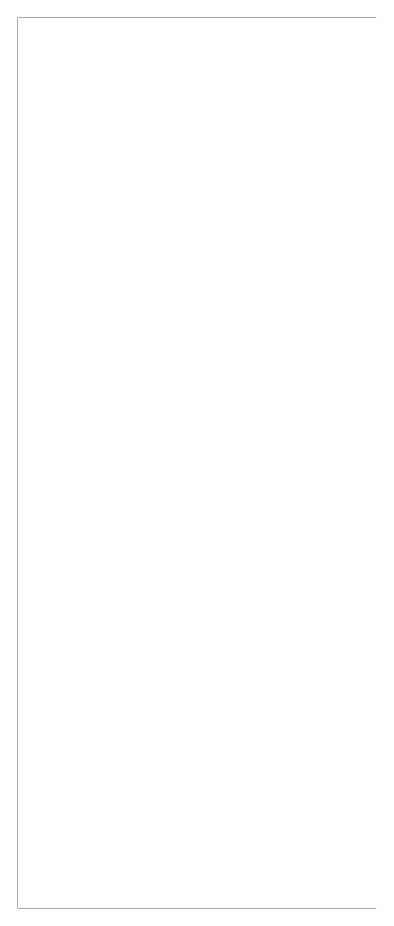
# Model space of a CAD drawing. Header units: metres. Extents: x 0 to 5019, y -5019 to 0.
# Drawn here: x 0 to 2022, y -5019 to 0 of the extents above; entities that cross this region are included whole.
import ezdxf

# ---------------------------------------------------------------- set-up
doc = ezdxf.new("R2010")
doc.units = ezdxf.units.M
doc.layers.add('substrate', color=5, linetype='Continuous')

msp = doc.modelspace()

# ---------------------------------------------------------------- linework, layer by layer
at = {"layer": 'substrate', "const_width": 0.5}
msp.add_lwpolyline([(2023.4, 0), (2013.6, 0), (2003.7, 0), (1993.9, 0), (1984.1, 0), (1974.3, 0), (1964.5, 0), (1954.6, 0), (1944.8, 0), (1935, 0), (1925.2, 0), (1915.3, 0), (1905.5, 0), (1895.7, 0), (1885.9, 0), (1876.1, 0), (1866.2, 0), (1856.4, 0), (1846.6, 0), (1836.8, 0), (1826.9, 0), (1817.1, 0), (1807.3, 0), (1797.5, 0), (1787.7, 0), (1777.8, 0), (1768, 0), (1758.2, 0), (1748.4, 0), (1738.5, 0), (1728.7, 0), (1718.9, 0), (1709.1, 0), (1699.3, 0), (1689.4, 0), (1679.6, 0), (1669.8, 0), (1660, 0), (1650.1, 0), (1640.3, 0), (1630.5, 0), (1620.7, 0), (1610.9, 0), (1601, 0), (1591.2, 0), (1581.4, 0), (1571.6, 0), (1561.7, 0), (1551.9, 0), (1542.1, 0), (1532.3, 0), (1522.5, 0), (1512.6, 0), (1502.8, 0), (1493, 0), (1483.2, 0), (1473.3, 0), (1463.5, 0), (1453.7, 0), (1443.9, 0), (1434.1, 0), (1424.2, 0), (1414.4, 0), (1404.6, 0), (1394.8, 0), (1384.9, 0), (1375.1, 0), (1365.3, 0), (1355.5, 0), (1345.7, 0), (1335.8, 0), (1326, 0), (1316.2, 0), (1306.4, 0), (1296.5, 0), (1286.7, 0), (1276.9, 0), (1267.1, 0), (1257.2, 0), (1247.4, 0), (1237.6, 0), (1227.8, 0), (1218, 0), (1208.1, 0), (1198.3, 0), (1188.5, 0), (1178.7, 0), (1168.8, 0), (1159, 0), (1149.2, 0), (1139.4, 0), (1129.6, 0), (1119.7, 0), (1109.9, 0), (1100.1, 0), (1090.3, 0), (1080.4, 0), (1070.6, 0), (1060.8, 0), (1051, 0), (1041.2, 0), (1031.3, 0), (1021.5, 0), (1011.7, 0), (1001.9, 0), (992, 0), (982.2, 0), (972.4, 0), (962.6, 0), (952.8, 0), (942.9, 0), (933.1, 0), (923.3, 0), (913.5, 0), (903.6, 0), (893.8, 0), (884, 0), (874.2, 0), (864.4, 0), (854.5, 0), (844.7, 0), (834.9, 0), (825.1, 0), (815.2, 0), (805.4, 0), (795.6, 0), (785.8, 0), (776, 0), (766.1, 0), (756.3, 0), (746.5, 0), (736.7, 0), (726.8, 0), (717, 0), (707.2, 0), (697.4, 0), (687.6, 0), (677.7, 0), (667.9, 0), (658.1, 0), (648.3, 0), (638.4, 0), (628.6, 0), (618.8, 0), (609, 0), (599.2, 0), (589.3, 0), (579.5, 0), (569.7, 0), (559.9, 0), (550, 0), (540.2, 0), (530.4, 0), (520.6, 0), (510.8, 0), (500.9, 0), (491.1, 0), (481.3, 0), (471.5, 0), (461.6, 0), (451.8, 0), (442, 0), (432.2, 0), (422.4, 0), (412.5, 0), (402.7, 0), (392.9, 0), (383.1, 0), (373.2, 0), (363.4, 0), (353.6, 0), (343.8, 0), (334, 0), (324.1, 0), (314.3, 0), (304.5, 0), (294.7, 0), (284.8, 0), (275, 0), (265.2, 0), (255.4, 0), (245.6, 0), (235.7, 0), (225.9, 0), (216.1, 0), (206.3, 0), (196.4, 0), (186.6, 0), (176.8, 0), (167, 0), (157.2, 0), (147.3, 0), (137.5, 0), (127.7, 0), (117.9, 0), (108, 0), (98.2, 0), (88.4, 0), (78.6, 0), (68.8, 0), (58.9, 0), (49.1, 0), (39.3, 0), (29.5, 0), (19.6, 0), (9.8, 0), (0, 0), (0, -9.8), (0, -19.6), (0, -29.5), (0, -39.3), (0, -49.1), (0, -58.9), (0, -68.8), (0, -78.6), (0, -88.4), (0, -98.2), (0, -108), (0, -117.9), (0, -127.7), (0, -137.5), (0, -147.3), (0, -157.2), (0, -167), (0, -176.8), (0, -186.6), (0, -196.4), (0, -206.3), (0, -216.1), (0, -225.9), (0, -235.7), (0, -245.6), (0, -255.4), (0, -265.2), (0, -275), (0, -284.8), (0, -294.7), (0, -304.5), (0, -314.3), (0, -324.1), (0, -334), (0, -343.8), (0, -353.6), (0, -363.4), (0, -373.2), (0, -383.1), (0, -392.9), (0, -402.7), (0, -412.5), (0, -422.4), (0, -432.2), (0, -442), (0, -451.8), (0, -461.6), (0, -471.5), (0, -481.3), (0, -491.1), (0, -500.9), (0, -510.8), (0, -520.6), (0, -530.4), (0, -540.2), (0, -550), (0, -559.9), (0, -569.7), (0, -579.5), (0, -589.3), (0, -599.2), (0, -609), (0, -618.8), (0, -628.6), (0, -638.4), (0, -648.3), (0, -658.1), (0, -667.9), (0, -677.7), (0, -687.6), (0, -697.4), (0, -707.2), (0, -717), (0, -726.8), (0, -736.7), (0, -746.5), (0, -756.3), (0, -766.1), (0, -776), (0, -785.8), (0, -795.6), (0, -805.4), (0, -815.2), (0, -825.1), (0, -834.9), (0, -844.7), (0, -854.5), (0, -864.4), (0, -874.2), (0, -884), (0, -893.8), (0, -903.6), (0, -913.5), (0, -923.3), (0, -933.1), (0, -942.9), (0, -952.8), (0, -962.6), (0, -972.4), (0, -982.2), (0, -992), (0, -1001.9), (0, -1011.7), (0, -1021.5), (0, -1031.3), (0, -1041.2), (0, -1051), (0, -1060.8), (0, -1070.6), (0, -1080.4), (0, -1090.3), (0, -1100.1), (0, -1109.9), (0, -1119.7), (0, -1129.6), (0, -1139.4), (0, -1149.2), (0, -1159), (0, -1168.8), (0, -1178.7), (0, -1188.5), (0, -1198.3), (0, -1208.1), (0, -1218), (0, -1227.8), (0, -1237.6), (0, -1247.4), (0, -1257.2), (0, -1267.1), (0, -1276.9), (0, -1286.7), (0, -1296.5), (0, -1306.4), (0, -1316.2), (0, -1326), (0, -1335.8), (0, -1345.7), (0, -1355.5), (0, -1365.3), (0, -1375.1), (0, -1384.9), (0, -1394.8), (0, -1404.6), (0, -1414.4), (0, -1424.2), (0, -1434.1), (0, -1443.9), (0, -1453.7), (0, -1463.5), (0, -1473.3), (0, -1483.2), (0, -1493), (0, -1502.8), (0, -1512.6), (0, -1522.5), (0, -1532.3), (0, -1542.1), (0, -1551.9), (0, -1561.7), (0, -1571.6), (0, -1581.4), (0, -1591.2), (0, -1601), (0, -1610.9), (0, -1620.7), (0, -1630.5), (0, -1640.3), (0, -1650.1), (0, -1660), (0, -1669.8), (0, -1679.6), (0, -1689.4), (0, -1699.3), (0, -1709.1), (0, -1718.9), (0, -1728.7), (0, -1738.5), (0, -1748.4), (0, -1758.2), (0, -1768), (0, -1777.8), (0, -1787.7), (0, -1797.5), (0, -1807.3), (0, -1817.1), (0, -1826.9), (0, -1836.8), (0, -1846.6), (0, -1856.4), (0, -1866.2), (0, -1876.1), (0, -1885.9), (0, -1895.7), (0, -1905.5), (0, -1915.3), (0, -1925.2), (0, -1935), (0, -1944.8), (0, -1954.6), (0, -1964.5), (0, -1974.3), (0, -1984.1), (0, -1993.9), (0, -2003.7), (0, -2013.6), (0, -2023.4), (0, -2033.2), (0, -2043), (0, -2052.9), (0, -2062.7), (0, -2072.5), (0, -2082.3), (0, -2092.1), (0, -2102), (0, -2111.8), (0, -2121.6), (0, -2131.4), (0, -2141.3), (0, -2151.1), (0, -2160.9), (0, -2170.7), (0, -2180.5), (0, -2190.4), (0, -2200.2), (0, -2210), (0, -2219.8), (0, -2229.7), (0, -2239.5), (0, -2249.3), (0, -2259.1), (0, -2268.9), (0, -2278.8), (0, -2288.6), (0, -2298.4), (0, -2308.2), (0, -2318.1), (0, -2327.9), (0, -2337.7), (0, -2347.5), (0, -2357.3), (0, -2367.2), (0, -2377), (0, -2386.8), (0, -2396.6), (0, -2406.5), (0, -2416.3), (0, -2426.1), (0, -2435.9), (0, -2445.7), (0, -2455.6), (0, -2465.4), (0, -2475.2), (0, -2485), (0, -2494.9), (0, -2504.7), (0, -2514.5), (0, -2524.3), (0, -2534.1), (0, -2544), (0, -2553.8), (0, -2563.6), (0, -2573.4), (0, -2583.3), (0, -2593.1), (0, -2602.9), (0, -2612.7), (0, -2622.5), (0, -2632.4), (0, -2642.2), (0, -2652), (0, -2661.8), (0, -2671.7), (0, -2681.5), (0, -2691.3), (0, -2701.1), (0, -2710.9), (0, -2720.8), (0, -2730.6), (0, -2740.4), (0, -2750.2), (0, -2760.1), (0, -2769.9), (0, -2779.7), (0, -2789.5), (0, -2799.3), (0, -2809.2), (0, -2819), (0, -2828.8), (0, -2838.6), (0, -2848.5), (0, -2858.3), (0, -2868.1), (0, -2877.9), (0, -2887.7), (0, -2897.6), (0, -2907.4), (0, -2917.2), (0, -2927), (0, -2936.9), (0, -2946.7), (0, -2956.5), (0, -2966.3), (0, -2976.1), (0, -2986), (0, -2995.8), (0, -3005.6), (0, -3015.4), (0, -3025.3), (0, -3035.1), (0, -3044.9), (0, -3054.7), (0, -3064.5), (0, -3074.4), (0, -3084.2), (0, -3094), (0, -3103.8), (0, -3113.7), (0, -3123.5), (0, -3133.3), (0, -3143.1), (0, -3152.9), (0, -3162.8), (0, -3172.6), (0, -3182.4), (0, -3192.2), (0, -3202.1), (0, -3211.9), (0, -3221.7), (0, -3231.5), (0, -3241.3), (0, -3251.2), (0, -3261), (0, -3270.8), (0, -3280.6), (0, -3290.5), (0, -3300.3), (0, -3310.1), (0, -3319.9), (0, -3329.7), (0, -3339.6), (0, -3349.4), (0, -3359.2), (0, -3369), (0, -3378.9), (0, -3388.7), (0, -3398.5), (0, -3408.3), (0, -3418.1), (0, -3428), (0, -3437.8), (0, -3447.6), (0, -3457.4), (0, -3467.3), (0, -3477.1), (0, -3486.9), (0, -3496.7), (0, -3506.5), (0, -3516.4), (0, -3526.2), (0, -3536), (0, -3545.8), (0, -3555.7), (0, -3565.5), (0, -3575.3), (0, -3585.1), (0, -3594.9), (0, -3604.8), (0, -3614.6), (0, -3624.4), (0, -3634.2), (0, -3644.1), (0, -3653.9), (0, -3663.7), (0, -3673.5), (0, -3683.3), (0, -3693.2), (0, -3703), (0, -3712.8), (0, -3722.6), (0, -3732.5), (0, -3742.3), (0, -3752.1), (0, -3761.9), (0, -3771.8), (0, -3781.6), (0, -3791.4), (0, -3801.2), (0, -3811), (0, -3820.9), (0, -3830.7), (0, -3840.5), (0, -3850.3), (0, -3860.2), (0, -3870), (0, -3879.8), (0, -3889.6), (0, -3899.4), (0, -3909.3), (0, -3919.1), (0, -3928.9), (0, -3938.7), (0, -3948.6), (0, -3958.4), (0, -3968.2), (0, -3978), (0, -3987.8), (0, -3997.7), (0, -4007.5), (0, -4017.3), (0, -4027.1), (0, -4037), (0, -4046.8), (0, -4056.6), (0, -4066.4), (0, -4076.2), (0, -4086.1), (0, -4095.9), (0, -4105.7), (0, -4115.5), (0, -4125.4), (0, -4135.2), (0, -4145), (0, -4154.8), (0, -4164.6), (0, -4174.5), (0, -4184.3), (0, -4194.1), (0, -4203.9), (0, -4213.8), (0, -4223.6), (0, -4233.4), (0, -4243.2), (0, -4253), (0, -4262.9), (0, -4272.7), (0, -4282.5), (0, -4292.3), (0, -4302.2), (0, -4312), (0, -4321.8), (0, -4331.6), (0, -4341.4), (0, -4351.3), (0, -4361.1), (0, -4370.9), (0, -4380.7), (0, -4390.6), (0, -4400.4), (0, -4410.2), (0, -4420), (0, -4429.8), (0, -4439.7), (0, -4449.5), (0, -4459.3), (0, -4469.1), (0, -4479), (0, -4488.8), (0, -4498.6), (0, -4508.4), (0, -4518.2), (0, -4528.1), (0, -4537.9), (0, -4547.7), (0, -4557.5), (0, -4567.4), (0, -4577.2), (0, -4587), (0, -4596.8), (0, -4606.6), (0, -4616.5), (0, -4626.3), (0, -4636.1), (0, -4645.9), (0, -4655.8), (0, -4665.6), (0, -4675.4), (0, -4685.2), (0, -4695), (0, -4704.9), (0, -4714.7), (0, -4724.5), (0, -4734.3), (0, -4744.2), (0, -4754), (0, -4763.8), (0, -4773.6), (0, -4783.4), (0, -4793.3), (0, -4803.1), (0, -4812.9), (0, -4822.7), (0, -4832.6), (0, -4842.4), (0, -4852.2), (0, -4862), (0, -4871.8), (0, -4881.7), (0, -4891.5), (0, -4901.3), (0, -4911.1), (0, -4921), (0, -4930.8), (0, -4940.6), (0, -4950.4), (0, -4960.2), (0, -4970.1), (0, -4979.9), (0, -4989.7), (0, -4999.5), (0, -5009.4), (0, -5019.2), (9.8, -5019.2), (19.6, -5019.2), (29.5, -5019.2), (39.3, -5019.2), (49.1, -5019.2), (58.9, -5019.2), (68.8, -5019.2), (78.6, -5019.2), (88.4, -5019.2), (98.2, -5019.2), (108, -5019.2), (117.9, -5019.2), (127.7, -5019.2), (137.5, -5019.2), (147.3, -5019.2), (157.2, -5019.2), (167, -5019.2), (176.8, -5019.2), (186.6, -5019.2), (196.4, -5019.2), (206.3, -5019.2), (216.1, -5019.2), (225.9, -5019.2), (235.7, -5019.2), (245.6, -5019.2), (255.4, -5019.2), (265.2, -5019.2), (275, -5019.2), (284.8, -5019.2), (294.7, -5019.2), (304.5, -5019.2), (314.3, -5019.2), (324.1, -5019.2), (334, -5019.2), (343.8, -5019.2), (353.6, -5019.2), (363.4, -5019.2), (373.2, -5019.2), (383.1, -5019.2), (392.9, -5019.2), (402.7, -5019.2), (412.5, -5019.2), (422.4, -5019.2), (432.2, -5019.2), (442, -5019.2), (451.8, -5019.2), (461.6, -5019.2), (471.5, -5019.2), (481.3, -5019.2), (491.1, -5019.2), (500.9, -5019.2), (510.8, -5019.2), (520.6, -5019.2), (530.4, -5019.2), (540.2, -5019.2), (550, -5019.2), (559.9, -5019.2), (569.7, -5019.2), (579.5, -5019.2), (589.3, -5019.2), (599.2, -5019.2), (609, -5019.2), (618.8, -5019.2), (628.6, -5019.2), (638.4, -5019.2), (648.3, -5019.2), (658.1, -5019.2), (667.9, -5019.2), (677.7, -5019.2), (687.6, -5019.2), (697.4, -5019.2), (707.2, -5019.2), (717, -5019.2), (726.8, -5019.2), (736.7, -5019.2), (746.5, -5019.2), (756.3, -5019.2), (766.1, -5019.2), (776, -5019.2), (785.8, -5019.2), (795.6, -5019.2), (805.4, -5019.2), (815.2, -5019.2), (825.1, -5019.2), (834.9, -5019.2), (844.7, -5019.2), (854.5, -5019.2), (864.4, -5019.2), (874.2, -5019.2), (884, -5019.2), (893.8, -5019.2), (903.6, -5019.2), (913.5, -5019.2), (923.3, -5019.2), (933.1, -5019.2), (942.9, -5019.2), (952.8, -5019.2), (962.6, -5019.2), (972.4, -5019.2), (982.2, -5019.2), (992, -5019.2), (1001.9, -5019.2), (1011.7, -5019.2), (1021.5, -5019.2), (1031.3, -5019.2), (1041.2, -5019.2), (1051, -5019.2), (1060.8, -5019.2), (1070.6, -5019.2), (1080.4, -5019.2), (1090.3, -5019.2), (1100.1, -5019.2), (1109.9, -5019.2), (1119.7, -5019.2), (1129.6, -5019.2), (1139.4, -5019.2), (1149.2, -5019.2), (1159, -5019.2), (1168.8, -5019.2), (1178.7, -5019.2), (1188.5, -5019.2), (1198.3, -5019.2), (1208.1, -5019.2), (1218, -5019.2), (1227.8, -5019.2), (1237.6, -5019.2), (1247.4, -5019.2), (1257.2, -5019.2), (1267.1, -5019.2), (1276.9, -5019.2), (1286.7, -5019.2), (1296.5, -5019.2), (1306.4, -5019.2), (1316.2, -5019.2), (1326, -5019.2), (1335.8, -5019.2), (1345.7, -5019.2), (1355.5, -5019.2), (1365.3, -5019.2), (1375.1, -5019.2), (1384.9, -5019.2), (1394.8, -5019.2), (1404.6, -5019.2), (1414.4, -5019.2), (1424.2, -5019.2), (1434.1, -5019.2), (1443.9, -5019.2), (1453.7, -5019.2), (1463.5, -5019.2), (1473.3, -5019.2), (1483.2, -5019.2), (1493, -5019.2), (1502.8, -5019.2), (1512.6, -5019.2), (1522.5, -5019.2), (1532.3, -5019.2), (1542.1, -5019.2), (1551.9, -5019.2), (1561.7, -5019.2), (1571.6, -5019.2), (1581.4, -5019.2), (1591.2, -5019.2), (1601, -5019.2), (1610.9, -5019.2), (1620.7, -5019.2), (1630.5, -5019.2), (1640.3, -5019.2), (1650.1, -5019.2), (1660, -5019.2), (1669.8, -5019.2), (1679.6, -5019.2), (1689.4, -5019.2), (1699.3, -5019.2), (1709.1, -5019.2), (1718.9, -5019.2), (1728.7, -5019.2), (1738.5, -5019.2), (1748.4, -5019.2), (1758.2, -5019.2), (1768, -5019.2), (1777.8, -5019.2), (1787.7, -5019.2), (1797.5, -5019.2), (1807.3, -5019.2), (1817.1, -5019.2), (1826.9, -5019.2), (1836.8, -5019.2), (1846.6, -5019.2), (1856.4, -5019.2), (1866.2, -5019.2), (1876.1, -5019.2), (1885.9, -5019.2), (1895.7, -5019.2), (1905.5, -5019.2), (1915.3, -5019.2), (1925.2, -5019.2), (1935, -5019.2), (1944.8, -5019.2), (1954.6, -5019.2), (1964.5, -5019.2), (1974.3, -5019.2), (1984.1, -5019.2), (1993.9, -5019.2), (2003.7, -5019.2), (2013.6, -5019.2), (2023.4, -5019.2)], dxfattribs=at)

doc.saveas('drawing.dxf')
